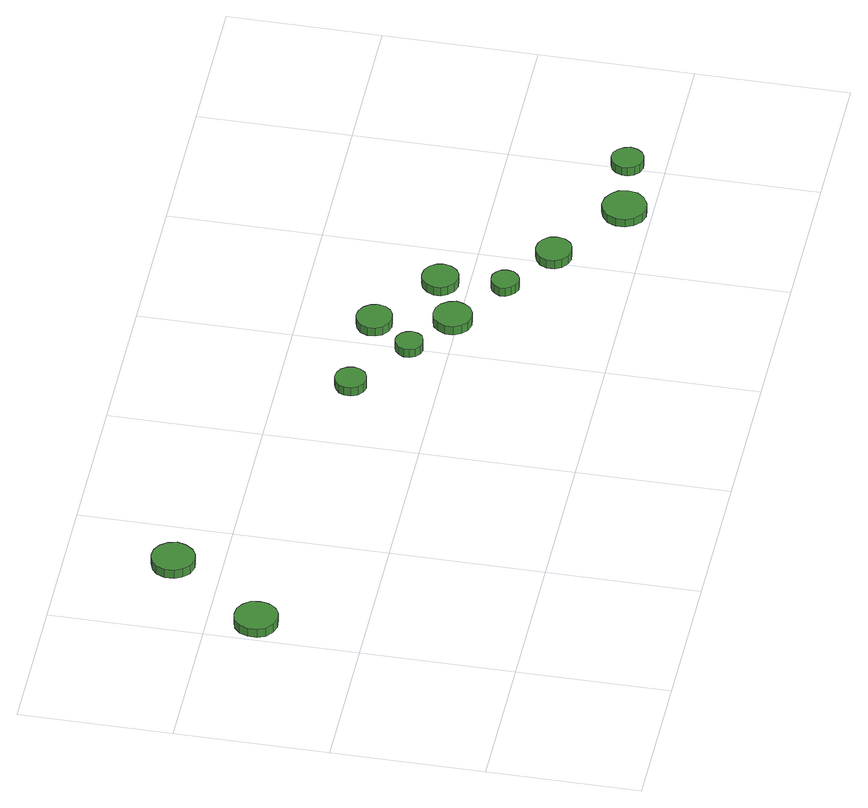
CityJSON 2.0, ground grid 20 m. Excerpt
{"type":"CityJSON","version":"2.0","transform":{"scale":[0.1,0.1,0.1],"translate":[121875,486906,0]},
"CityObjects":{
"tree1":{"type":"SolitaryVegetationObject","attributes":{"function":"something"},"geometry":[{"type":"MultiSurface","lod":"1","boundaries":[[[0,1,2,3,4,5,6,7,8,9,10,11,12,13,14]],[[15,16,17,18,19,20,21,22,23,24,25,26,27,28,29]],[[0,29,28,1]],[[1,28,27,2]],[[2,27,26,3]],[[3,26,25,4]],[[4,25,24,5]],[[5,24,23,6]],[[6,23,22,7]],[[7,22,21,8]],[[8,21,20,9]],[[9,20,19,10]],[[10,19,18,11]],[[11,18,17,12]],[[12,17,16,13]],[[13,16,15,14]],[[14,15,29,0]]]}]},
"tree2":{"type":"SolitaryVegetationObject","attributes":{"function":"something"},"geometry":[{"type":"MultiSurface","lod":"1","boundaries":[[[30,31,32,33,34,35,36,37,38,39,40,41,42,43,44]],[[45,46,47,48,49,50,51,52,53,54,55,56,57,58,59]],[[30,59,58,31]],[[31,58,57,32]],[[32,57,56,33]],[[33,56,55,34]],[[34,55,54,35]],[[35,54,53,36]],[[36,53,52,37]],[[37,52,51,38]],[[38,51,50,39]],[[39,50,49,40]],[[40,49,48,41]],[[41,48,47,42]],[[42,47,46,43]],[[43,46,45,44]],[[44,45,59,30]]]}]},
"tree3":{"type":"SolitaryVegetationObject","attributes":{"function":"something"},"geometry":[{"type":"MultiSurface","lod":"1","boundaries":[[[60,61,62,63,64,65,66,67,68,69,70,71,72,73,74]],[[75,76,77,78,79,80,81,82,83,84,85,86,87,88,89]],[[60,89,88,61]],[[61,88,87,62]],[[62,87,86,63]],[[63,86,85,64]],[[64,85,84,65]],[[65,84,83,66]],[[66,83,82,67]],[[67,82,81,68]],[[68,81,80,69]],[[69,80,79,70]],[[70,79,78,71]],[[71,78,77,72]],[[72,77,76,73]],[[73,76,75,74]],[[74,75,89,60]]]}]},
"tree4":{"type":"SolitaryVegetationObject","attributes":{"function":"something"},"geometry":[{"type":"MultiSurface","lod":"1","boundaries":[[[90,91,92,93,94,95,96,97,98,99,100,101,102,103,104]],[[105,106,107,108,109,110,111,112,113,114,115,116,117,118,119]],[[90,119,118,91]],[[91,118,117,92]],[[92,117,116,93]],[[93,116,115,94]],[[94,115,114,95]],[[95,114,113,96]],[[96,113,112,97]],[[97,112,111,98]],[[98,111,110,99]],[[99,110,109,100]],[[100,109,108,101]],[[101,108,107,102]],[[102,107,106,103]],[[103,106,105,104]],[[104,105,119,90]]]}]},
"tree5":{"type":"SolitaryVegetationObject","attributes":{"function":"something"},"geometry":[{"type":"MultiSurface","lod":"1","boundaries":[[[120,121,122,123,124,125,126,127,128,129,130,131,132,133,134]],[[135,136,137,138,139,140,141,142,143,144,145,146,147,148,149]],[[120,149,148,121]],[[121,148,147,122]],[[122,147,146,123]],[[123,146,145,124]],[[124,145,144,125]],[[125,144,143,126]],[[126,143,142,127]],[[127,142,141,128]],[[128,141,140,129]],[[129,140,139,130]],[[130,139,138,131]],[[131,138,137,132]],[[132,137,136,133]],[[133,136,135,134]],[[134,135,149,120]]]}]},
"tree6":{"type":"SolitaryVegetationObject","attributes":{"function":"something"},"geometry":[{"type":"MultiSurface","lod":"1","boundaries":[[[150,151,152,153,154,155,156,157,158,159,160,161,162,163,164]],[[165,166,167,168,169,170,171,172,173,174,175,176,177,178,179]],[[150,179,178,151]],[[151,178,177,152]],[[152,177,176,153]],[[153,176,175,154]],[[154,175,174,155]],[[155,174,173,156]],[[156,173,172,157]],[[157,172,171,158]],[[158,171,170,159]],[[159,170,169,160]],[[160,169,168,161]],[[161,168,167,162]],[[162,167,166,163]],[[163,166,165,164]],[[164,165,179,150]]]}]},
"tree7":{"type":"SolitaryVegetationObject","attributes":{"function":"something"},"geometry":[{"type":"MultiSurface","lod":"1","boundaries":[[[180,181,182,183,184,185,186,187,188,189,190,191,192,193,194]],[[195,196,197,198,199,200,201,202,203,204,205,206,207,208,209]],[[180,209,208,181]],[[181,208,207,182]],[[182,207,206,183]],[[183,206,205,184]],[[184,205,204,185]],[[185,204,203,186]],[[186,203,202,187]],[[187,202,201,188]],[[188,201,200,189]],[[189,200,199,190]],[[190,199,198,191]],[[191,198,197,192]],[[192,197,196,193]],[[193,196,195,194]],[[194,195,209,180]]]}]},
"tree8":{"type":"SolitaryVegetationObject","attributes":{"function":"something"},"geometry":[{"type":"MultiSurface","lod":"1","boundaries":[[[210,211,212,213,214,215,216,217,218,219,220,221,222,223,224]],[[225,226,227,228,229,230,231,232,233,234,235,236,237,238,239]],[[210,239,238,211]],[[211,238,237,212]],[[212,237,236,213]],[[213,236,235,214]],[[214,235,234,215]],[[215,234,233,216]],[[216,233,232,217]],[[217,232,231,218]],[[218,231,230,219]],[[219,230,229,220]],[[220,229,228,221]],[[221,228,227,222]],[[222,227,226,223]],[[223,226,225,224]],[[224,225,239,210]]]}]},
"tree9":{"type":"SolitaryVegetationObject","attributes":{"function":"something"},"geometry":[{"type":"MultiSurface","lod":"1","boundaries":[[[240,241,242,243,244,245,246,247,248,249,250,251,252,253,254]],[[255,256,257,258,259,260,261,262,263,264,265,266,267,268,269]],[[240,269,268,241]],[[241,268,267,242]],[[242,267,266,243]],[[243,266,265,244]],[[244,265,264,245]],[[245,264,263,246]],[[246,263,262,247]],[[247,262,261,248]],[[248,261,260,249]],[[249,260,259,250]],[[250,259,258,251]],[[251,258,257,252]],[[252,257,256,253]],[[253,256,255,254]],[[254,255,269,240]]]}]},
"tree10":{"type":"SolitaryVegetationObject","attributes":{"function":"something"},"geometry":[{"type":"MultiSurface","lod":"1","boundaries":[[[270,271,272,273,274,275,276,277,278,279,280,281,282,283,284]],[[285,286,287,288,289,290,291,292,293,294,295,296,297,298,299]],[[270,299,298,271]],[[271,298,297,272]],[[272,297,296,273]],[[273,296,295,274]],[[274,295,294,275]],[[275,294,293,276]],[[276,293,292,277]],[[277,292,291,278]],[[278,291,290,279]],[[279,290,289,280]],[[280,289,288,281]],[[281,288,287,282]],[[282,287,286,283]],[[283,286,285,284]],[[284,285,299,270]]]}]},
"tree11":{"type":"SolitaryVegetationObject","attributes":{"function":"something"},"geometry":[{"type":"MultiSurface","lod":"1","boundaries":[[[300,301,302,303,304,305,306,307,308,309,310,311,312,313,314]],[[315,316,317,318,319,320,321,322,323,324,325,326,327,328,329]],[[300,329,328,301]],[[301,328,327,302]],[[302,327,326,303]],[[303,326,325,304]],[[304,325,324,305]],[[305,324,323,306]],[[306,323,322,307]],[[307,322,321,308]],[[308,321,320,309]],[[309,320,319,310]],[[310,319,318,311]],[[311,318,317,312]],[[312,317,316,313]],[[313,316,315,314]],[[314,315,329,300]]]}]}
},
"vertices":[
[62,339,20],[60,351,20],[53,360,20],[43,366,20],[31,367,20],[20,364,20],[11,356,20],[7,345,20],[7,333,20],[11,323,20],[20,315,20],[31,311,20],[43,312,20],[53,318,20],[60,328,20],[60,328,7],[53,318,7],[43,312,7],[31,311,7],[20,315,7],[11,323,7],[7,333,7],[7,345,7],[11,356,7],[20,364,7],[31,367,7],[43,366,7],[53,360,7],[60,351,7],[62,339,7],
[150,462,26],[147,474,26],[140,483,26],[130,489,26],[119,490,26],[107,486,26],[99,479,26],[94,468,26],[94,456,26],[99,446,26],[107,438,26],[119,434,26],[130,435,26],[140,441,26],[147,451,26],[147,451,13],[140,441,13],[130,435,13],[119,434,13],[107,438,13],[99,446,13],[94,456,13],[94,468,13],[99,479,13],[107,486,13],[119,490,13],[130,489,13],[140,483,13],[147,474,13],[150,462,13],
[533,309,24],[531,318,24],[526,325,24],[518,329,24],[510,330,24],[502,327,24],[495,321,24],[492,314,24],[492,305,24],[495,297,24],[502,291,24],[510,289,24],[518,290,24],[526,294,24],[531,301,24],[531,301,11],[526,294,11],[518,290,11],[510,289,11],[502,291,11],[495,297,11],[492,305,11],[492,314,11],[495,321,11],[502,327,11],[510,330,11],[518,329,11],[526,325,11],[531,318,11],[533,309,11],
[617,251,23],[615,258,23],[611,264,23],[604,268,23],[597,269,23],[590,267,23],[584,261,23],[581,255,23],[581,247,23],[584,240,23],[590,235,23],[597,233,23],[604,234,23],[611,237,23],[615,243,23],[615,243,10],[611,237,10],[604,234,10],[597,233,10],[590,235,10],[584,240,10],[581,247,10],[581,255,10],[584,261,10],[590,267,10],[597,269,10],[604,268,10],[611,264,10],[615,258,10],[617,251,10],
[687,207,22],[684,217,22],[678,226,22],[669,231,22],[659,232,22],[648,229,22],[641,222,22],[636,212,22],[636,202,22],[641,192,22],[648,185,22],[659,182,22],[669,183,22],[678,188,22],[684,197,22],[684,197,9],[678,188,9],[669,183,9],[659,182,9],[648,185,9],[641,192,9],[636,202,9],[636,212,9],[641,222,9],[648,229,9],[659,232,9],[669,231,9],[678,226,9],[684,217,9],[687,207,9],
[661,303,23],[659,312,23],[653,320,23],[645,325,23],[635,326,23],[626,323,23],[618,317,23],[614,308,23],[614,298,23],[618,289,23],[626,283,23],[635,280,23],[645,281,23],[653,285,23],[659,293,23],[659,293,10],[653,285,10],[645,281,10],[635,280,10],[626,283,10],[618,289,10],[614,298,10],[614,308,10],[618,317,10],[626,323,10],[635,326,10],[645,325,10],[653,320,10],[659,312,10],[661,303,10],
[759,155,22],[758,163,22],[753,169,22],[747,173,22],[739,173,22],[732,171,22],[727,166,22],[723,159,22],[723,152,22],[727,145,22],[732,140,22],[739,137,22],[747,138,22],[753,142,22],[758,148,22],[758,148,9],[753,142,9],[747,138,9],[739,137,9],[732,140,9],[727,145,9],[723,152,9],[723,159,9],[727,166,9],[732,171,9],[739,173,9],[747,173,9],[753,169,9],[758,163,9],[759,155,9],
[756,237,22],[754,246,22],[748,254,22],[740,259,22],[730,260,22],[721,257,22],[713,250,22],[709,241,22],[709,232,22],[713,223,22],[721,216,22],[730,213,22],[740,214,22],[748,219,22],[754,227,22],[754,227,9],[748,219,9],[740,214,9],[730,213,9],[721,216,9],[713,223,9],[709,232,9],[709,241,9],[713,250,9],[721,257,9],[730,260,9],[740,259,9],[748,254,9],[754,246,9],[756,237,9],
[834,106,23],[832,115,23],[826,123,23],[818,128,23],[808,129,23],[799,126,23],[791,120,23],[787,111,23],[787,101,23],[791,92,23],[799,86,23],[808,83,23],[818,84,23],[826,88,23],[832,96,23],[832,96,10],[826,88,10],[818,84,10],[808,83,10],[799,86,10],[791,92,10],[787,101,10],[787,111,10],[791,120,10],[799,126,10],[808,129,10],[818,128,10],[826,123,10],[832,115,10],[834,106,10],
[940,35,23],[938,47,23],[931,56,23],[920,62,23],[908,64,23],[897,60,23],[888,52,23],[883,41,23],[883,29,23],[888,18,23],[897,10,23],[908,6,23],[920,8,23],[931,14,23],[938,23,23],[938,23,11],[931,14,11],[920,8,11],[908,6,11],[897,10,11],[888,18,11],[883,29,11],[883,41,11],[888,52,11],[897,60,11],[908,64,11],[920,62,11],[931,56,11],[938,47,11],[940,35,11],
[1026,49,22],[1024,57,22],[1019,64,22],[1012,69,22],[1003,70,22],[995,67,22],[989,61,22],[985,53,22],[985,45,22],[989,37,22],[995,31,22],[1003,28,22],[1012,29,22],[1019,33,22],[1024,40,22],[1024,40,9],[1019,33,9],[1012,29,9],[1003,28,9],[995,31,9],[989,37,9],[985,45,9],[985,53,9],[989,61,9],[995,67,9],[1003,70,9],[1012,69,9],[1019,64,9],[1024,57,9],[1026,49,9]
]}
